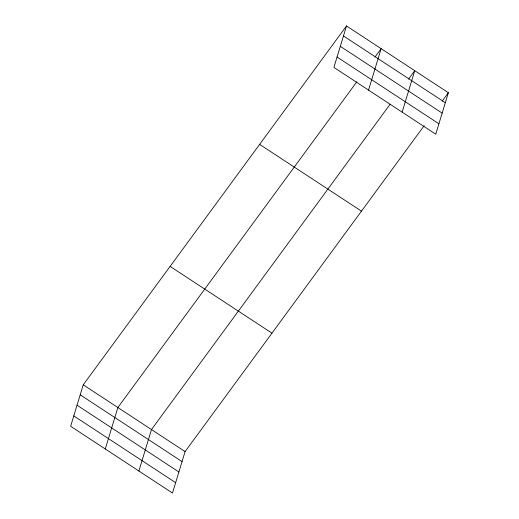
<?xml version="1.0" encoding="UTF-8"?>
<svg xmlns="http://www.w3.org/2000/svg" width="519" height="519" viewBox="0 0 519 519"><rect width="100%" height="100%" fill="white"/><g stroke="black" fill="none" stroke-linecap="round" stroke-linejoin="round"><path stroke-width="0.78" d="M346.51 25.95L333.912 67.412L435.759 134.181L448.358 92.719L346.51 25.95L83.241 384.819L70.642 426.281L172.49 493.05L185.088 451.588L424.146 125.721M105.273 448.98L117.871 407.519L356.923 81.658M138.884 471.018L151.477 429.55L390.061 104.338M368.542 90.111L381.134 48.65L374.965 57.064M402.147 112.149L414.746 70.681L408.576 79.096M442.188 101.134L448.358 92.719M343.468 35.954L445.315 102.723M340.315 46.334L442.162 113.103M337.065 57.032L438.912 123.801M259.63 144.379L361.477 211.142M170.115 266.39L271.969 333.159M83.241 384.819L185.088 451.588M80.198 394.823L182.052 461.592M77.046 405.203L178.893 471.972M73.795 415.901L175.649 482.67"/></g></svg>
